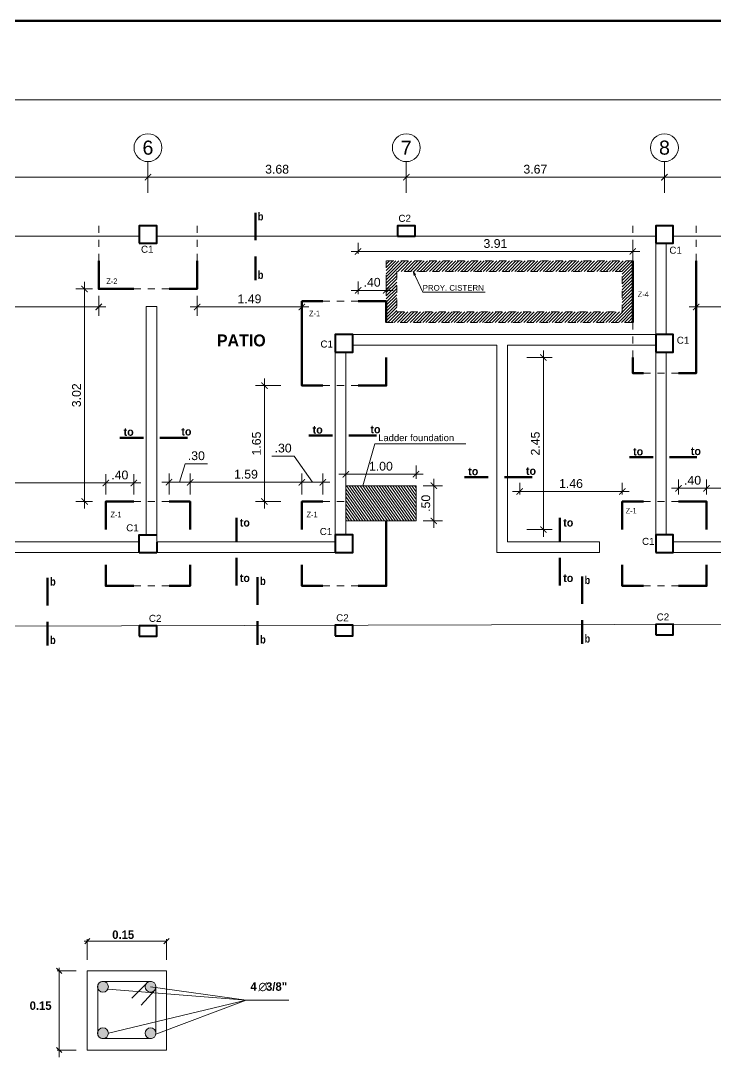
# Model space of a CAD drawing. Header units: millimetres. Extents: x 565 to 912, y 163 to 192.
# Drawn here: x 661.05 to 670.92, y 176.86 to 191.72 of the extents above; entities that cross this region are included whole.
import ezdxf

# ---------------------------------------------------------------- set-up
doc = ezdxf.new("R2010")
doc.units = ezdxf.units.MM
doc.header["$LTSCALE"] = 0.0125
doc.linetypes.add('DASHED2', pattern=[9.525, 6.35, -3.175])
for name, color, linetype, lineweight in [('ACOTACION', 76, 'Continuous', 25), ('CASCO', 30, 'Continuous', 15), ('COLUMNAS', 162, 'Continuous', 40), ('COTAS', 9, 'Continuous', 9), ('cotas_v', 130, 'Continuous', 20), ('MARKO', 186, 'Continuous', 80), ('MURO ALTO', 40, 'Continuous', 70), ('p2', 2, 'Continuous', 20), ('proy', 254, 'Continuous', 0), ('PROYECCCIONES', 9, 'DASHED2', 9), ('TEXTO', 6, 'Continuous', 15), ('ZAPATAS', 80, 'Continuous', 60)]:
    doc.layers.add(name, color=color, linetype=linetype, lineweight=lineweight)
doc.styles.add('ARIAL', font='arial.ttf')
doc.styles.add('NOMBRE-2', font='arial.ttf')
doc.styles.add('op', font='romab___.ttf')
doc.styles.add('Roman', font='')
doc.styles.get('Roman').set_extended_font_data('American Classic', bold=True)
doc.dimstyles.new('PLANTA', dxfattribs={"dimtxt": 0.125, "dimasz": 0.09, "dimexe": 0.125, "dimexo": 0.1, "dimgap": 0.05, "dimtad": 1, "dimzin": 4, "dimdsep": 46, "dimtxsty": 'NOMBRE-2', "dimblk1": 'ARCHTICK', "dimblk2": 'ARCHTICK', "dimsah": 1, "dimcen": 0, "dimdle": 0.1, "dimclrd": 1, "dimclre": 1, "dimclrt": 256, "dimadec": 0, "dimazin": 0, "dimtfac": 1, "dimtmove": 1, "dimatfit": 3, "dimldrblk": 'ARCHTICK', "dimfxl": 0, "dimtolj": 1, "dimtzin": 0, "dimlwd": 0, "dimlwe": 0, "dimarcsym": 0})

# ---------------------------------------------------------------- blocks, each defined once
blk = doc.blocks.new('_ARCHTICK')
at = {"color": 0, "linetype": 'ByBlock', "const_width": 0.15}
blk.add_lwpolyline([(-0.5, -0.5), (0.5, 0.5)], dxfattribs=at)
blk = doc.blocks.new('*D433')
at = {"layer": 'COTAS', "color": 1, "lineweight": 0, "transparency": 16777216}
for p, q in [((658.604, 189.594), (658.604, 189.619)), ((662.854, 189.594), (662.854, 189.619)), ((658.504, 189.494), (662.954, 189.494))]:
    blk.add_line(p, q, dxfattribs=at)
at = {"layer": 'Defpoints', "color": 0, "transparency": 16777216}
for p in [(658.604, 189.494), (662.854, 189.494), (662.854, 189.494)]:
    blk.add_point(p, dxfattribs=at)
at = {"layer": 'COTAS', "color": 1, "lineweight": 0, "transparency": 16777216, "xscale": 0.09, "yscale": 0.09, "zscale": 0.09, "rotation": 180}
blk.add_blockref('_ARCHTICK', (658.604, 189.494), dxfattribs=at)
at = {"layer": 'COTAS', "color": 1, "lineweight": 0, "transparency": 16777216, "xscale": 0.09, "yscale": 0.09, "zscale": 0.09}
blk.add_blockref('_ARCHTICK', (662.854, 189.494), dxfattribs=at)
at = {"layer": 'COTAS', "transparency": 16777216, "insert": (660.729, 189.607), "char_height": 0.125, "attachment_point": 5, "style": 'NOMBRE-2'}
blk.add_mtext('\\A1;4.25', dxfattribs=at)
blk = doc.blocks.new('*D434')
at = {"layer": 'COTAS', "color": 1, "lineweight": 0, "transparency": 16777216}
for p, q in [((662.854, 189.594), (662.854, 189.619)), ((666.53, 189.594), (666.53, 189.619)), ((662.754, 189.494), (666.63, 189.494))]:
    blk.add_line(p, q, dxfattribs=at)
at = {"layer": 'Defpoints', "color": 0, "transparency": 16777216}
for p in [(662.854, 189.494), (666.53, 189.494), (666.53, 189.494)]:
    blk.add_point(p, dxfattribs=at)
at = {"layer": 'COTAS', "color": 1, "lineweight": 0, "transparency": 16777216, "xscale": 0.09, "yscale": 0.09, "zscale": 0.09, "rotation": 180}
blk.add_blockref('_ARCHTICK', (662.854, 189.494), dxfattribs=at)
at = {"layer": 'COTAS', "color": 1, "lineweight": 0, "transparency": 16777216, "xscale": 0.09, "yscale": 0.09, "zscale": 0.09}
blk.add_blockref('_ARCHTICK', (666.53, 189.494), dxfattribs=at)
at = {"layer": 'COTAS', "transparency": 16777216, "insert": (664.692, 189.607), "char_height": 0.125, "attachment_point": 5, "style": 'NOMBRE-2'}
blk.add_mtext('\\A1;3.68', dxfattribs=at)
blk = doc.blocks.new('*D435')
at = {"layer": 'COTAS', "color": 1, "lineweight": 0, "transparency": 16777216}
for p, q in [((666.53, 189.594), (666.53, 189.619)), ((670.204, 189.594), (670.204, 189.619)), ((666.43, 189.494), (670.304, 189.494))]:
    blk.add_line(p, q, dxfattribs=at)
at = {"layer": 'Defpoints', "color": 0, "transparency": 16777216}
for p in [(666.53, 189.494), (670.204, 189.494), (670.204, 189.494)]:
    blk.add_point(p, dxfattribs=at)
at = {"layer": 'COTAS', "color": 1, "lineweight": 0, "transparency": 16777216, "xscale": 0.09, "yscale": 0.09, "zscale": 0.09, "rotation": 180}
blk.add_blockref('_ARCHTICK', (666.53, 189.494), dxfattribs=at)
at = {"layer": 'COTAS', "color": 1, "lineweight": 0, "transparency": 16777216, "xscale": 0.09, "yscale": 0.09, "zscale": 0.09}
blk.add_blockref('_ARCHTICK', (670.204, 189.494), dxfattribs=at)
at = {"layer": 'COTAS', "transparency": 16777216, "insert": (668.367, 189.607), "char_height": 0.125, "attachment_point": 5, "style": 'NOMBRE-2'}
blk.add_mtext('\\A1;3.67', dxfattribs=at)
blk = doc.blocks.new('*D436')
at = {"layer": 'COTAS', "color": 1, "lineweight": 0, "transparency": 16777216}
for p, q in [((670.204, 189.594), (670.204, 189.619)), ((673.855, 189.594), (673.855, 189.619)), ((670.104, 189.494), (673.955, 189.494))]:
    blk.add_line(p, q, dxfattribs=at)
at = {"layer": 'Defpoints', "color": 0, "transparency": 16777216}
for p in [(670.204, 189.494), (673.855, 189.494), (673.855, 189.494)]:
    blk.add_point(p, dxfattribs=at)
at = {"layer": 'COTAS', "color": 1, "lineweight": 0, "transparency": 16777216, "xscale": 0.09, "yscale": 0.09, "zscale": 0.09, "rotation": 180}
blk.add_blockref('_ARCHTICK', (670.204, 189.494), dxfattribs=at)
at = {"layer": 'COTAS', "color": 1, "lineweight": 0, "transparency": 16777216, "xscale": 0.09, "yscale": 0.09, "zscale": 0.09}
blk.add_blockref('_ARCHTICK', (673.855, 189.494), dxfattribs=at)
at = {"layer": 'COTAS', "transparency": 16777216, "insert": (672.029, 189.607), "char_height": 0.125, "attachment_point": 5, "style": 'NOMBRE-2'}
blk.add_mtext('\\A1;3.65', dxfattribs=at)
blk = doc.blocks.new('*D444')
at = {"layer": 'COTAS', "color": 1, "lineweight": 0, "transparency": 16777216}
for p, q in [((641.679, 190.14), (641.679, 190.718)), ((679.159, 190.14), (679.159, 190.718)), ((641.579, 190.593), (679.259, 190.593))]:
    blk.add_line(p, q, dxfattribs=at)
at = {"layer": 'Defpoints', "color": 0, "transparency": 16777216}
for p in [(679.159, 190.593), (641.679, 190.04), (679.159, 190.04)]:
    blk.add_point(p, dxfattribs=at)
at = {"layer": 'COTAS', "color": 1, "lineweight": 0, "transparency": 16777216, "xscale": 0.09, "yscale": 0.09, "zscale": 0.09, "rotation": 180}
blk.add_blockref('_ARCHTICK', (641.679, 190.593), dxfattribs=at)
at = {"layer": 'COTAS', "color": 1, "lineweight": 0, "transparency": 16777216, "xscale": 0.09, "yscale": 0.09, "zscale": 0.09}
blk.add_blockref('_ARCHTICK', (679.159, 190.593), dxfattribs=at)
at = {"layer": 'COTAS', "transparency": 16777216, "insert": (660.419, 190.707), "char_height": 0.125, "attachment_point": 5, "style": 'NOMBRE-2'}
blk.add_mtext('\\A1;37.48', dxfattribs=at)
blk = doc.blocks.new('*D447')
at = {"layer": 'COTAS', "color": 1, "lineweight": 0, "transparency": 16777216}
for p, q in [((668.481, 184.379), (668.481, 187.029)), ((668.244, 186.929), (668.606, 186.929)), ((668.244, 184.479), (668.606, 184.479))]:
    blk.add_line(p, q, dxfattribs=at)
at = {"layer": 'Defpoints', "color": 0, "transparency": 16777216}
for p in [(668.144, 186.929), (668.481, 186.929), (668.144, 184.479)]:
    blk.add_point(p, dxfattribs=at)
at = {"layer": 'COTAS', "color": 1, "lineweight": 0, "transparency": 16777216, "xscale": 0.09, "yscale": 0.09, "zscale": 0.09}
for p, rotation in [((668.481, 186.929), 90), ((668.481, 184.479), 270)]:
    blk.add_blockref('_ARCHTICK', p, dxfattribs=dict(at, rotation=rotation))
at = {"layer": 'COTAS', "transparency": 16777216, "insert": (668.367, 185.704), "char_height": 0.125, "attachment_point": 5, "rotation": 90, "style": 'NOMBRE-2'}
blk.add_mtext('\\A1;2.45', dxfattribs=at)
blk = doc.blocks.new('*D374')
at = {"layer": 'COTAS', "color": 1, "lineweight": 0, "transparency": 16777216}
for p, q in [((659.304, 187.804), (659.304, 187.523)), ((662.154, 187.804), (662.154, 187.523)), ((659.204, 187.648), (662.254, 187.648))]:
    blk.add_line(p, q, dxfattribs=at)
at = {"layer": 'Defpoints', "color": 0, "transparency": 16777216}
for p in [(659.304, 187.904), (662.154, 187.904), (662.154, 187.648)]:
    blk.add_point(p, dxfattribs=at)
at = {"layer": 'COTAS', "color": 1, "lineweight": 0, "transparency": 16777216, "xscale": 0.09, "yscale": 0.09, "zscale": 0.09, "rotation": 180}
blk.add_blockref('_ARCHTICK', (659.304, 187.648), dxfattribs=at)
at = {"layer": 'COTAS', "color": 1, "lineweight": 0, "transparency": 16777216, "xscale": 0.09, "yscale": 0.09, "zscale": 0.09}
blk.add_blockref('_ARCHTICK', (662.154, 187.648), dxfattribs=at)
at = {"layer": 'COTAS', "transparency": 16777216, "insert": (660.729, 187.762), "char_height": 0.125, "attachment_point": 5, "style": 'NOMBRE-2'}
blk.add_mtext('\\A1;2.85', dxfattribs=at)
blk = doc.blocks.new('*D375')
at = {"layer": 'COTAS', "color": 1, "lineweight": 0, "transparency": 16777216}
for p, q in [((663.554, 187.804), (663.554, 187.523)), ((663.454, 187.648), (665.144, 187.648)), ((665.044, 187.629), (665.044, 187.523))]:
    blk.add_line(p, q, dxfattribs=at)
at = {"layer": 'Defpoints', "color": 0, "transparency": 16777216}
for p in [(663.554, 187.904), (665.044, 187.729), (665.044, 187.648)]:
    blk.add_point(p, dxfattribs=at)
at = {"layer": 'COTAS', "color": 1, "lineweight": 0, "transparency": 16777216, "xscale": 0.09, "yscale": 0.09, "zscale": 0.09, "rotation": 180}
blk.add_blockref('_ARCHTICK', (663.554, 187.648), dxfattribs=at)
at = {"layer": 'COTAS', "color": 1, "lineweight": 0, "transparency": 16777216, "xscale": 0.09, "yscale": 0.09, "zscale": 0.09}
blk.add_blockref('_ARCHTICK', (665.044, 187.648), dxfattribs=at)
at = {"layer": 'COTAS', "transparency": 16777216, "insert": (664.299, 187.762), "char_height": 0.125, "attachment_point": 5, "style": 'NOMBRE-2'}
blk.add_mtext('\\A1;1.49', dxfattribs=at)
blk = doc.blocks.new('*D376')
at = {"layer": 'COTAS', "color": 1, "lineweight": 0, "transparency": 16777216}
for p, q in [((673.155, 187.804), (673.155, 187.523)), ((670.554, 187.648), (673.255, 187.648)), ((670.654, 187.629), (670.654, 187.523))]:
    blk.add_line(p, q, dxfattribs=at)
at = {"layer": 'Defpoints', "color": 0, "transparency": 16777216}
for p in [(673.155, 187.904), (670.654, 187.729), (673.155, 187.648)]:
    blk.add_point(p, dxfattribs=at)
at = {"layer": 'COTAS', "color": 1, "lineweight": 0, "transparency": 16777216, "xscale": 0.09, "yscale": 0.09, "zscale": 0.09, "rotation": 180}
blk.add_blockref('_ARCHTICK', (670.654, 187.648), dxfattribs=at)
at = {"layer": 'COTAS', "color": 1, "lineweight": 0, "transparency": 16777216, "xscale": 0.09, "yscale": 0.09, "zscale": 0.09}
blk.add_blockref('_ARCHTICK', (673.155, 187.648), dxfattribs=at)
at = {"layer": 'COTAS', "transparency": 16777216, "insert": (671.904, 187.762), "char_height": 0.125, "attachment_point": 5, "style": 'NOMBRE-2'}
blk.add_mtext('\\A1;2.50', dxfattribs=at)
blk = doc.blocks.new('*D386')
at = {"layer": 'COTAS', "color": 1, "lineweight": 0, "transparency": 16777216}
for p, q in [((670.404, 184.979), (670.404, 185.192)), ((670.804, 184.979), (670.804, 185.192)), ((670.304, 185.067), (670.904, 185.067))]:
    blk.add_line(p, q, dxfattribs=at)
at = {"layer": 'Defpoints', "color": 0, "transparency": 16777216}
for p in [(670.804, 185.067), (670.404, 184.879), (670.804, 184.879)]:
    blk.add_point(p, dxfattribs=at)
at = {"layer": 'COTAS', "color": 1, "lineweight": 0, "transparency": 16777216, "xscale": 0.09, "yscale": 0.09, "zscale": 0.09, "rotation": 180}
blk.add_blockref('_ARCHTICK', (670.404, 185.067), dxfattribs=at)
at = {"layer": 'COTAS', "color": 1, "lineweight": 0, "transparency": 16777216, "xscale": 0.09, "yscale": 0.09, "zscale": 0.09}
blk.add_blockref('_ARCHTICK', (670.804, 185.067), dxfattribs=at)
at = {"layer": 'COTAS', "transparency": 16777216, "insert": (670.604, 185.181), "char_height": 0.125, "attachment_point": 5, "style": 'NOMBRE-2'}
blk.add_mtext('\\A1;.40', dxfattribs=at)
blk = doc.blocks.new('*D387')
at = {"layer": 'COTAS', "color": 1, "lineweight": 0, "transparency": 16777216}
for p, q in [((670.804, 184.979), (670.804, 185.192)), ((672.504, 184.904), (672.504, 185.192)), ((670.704, 185.067), (672.604, 185.067))]:
    blk.add_line(p, q, dxfattribs=at)
at = {"layer": 'Defpoints', "color": 0, "transparency": 16777216}
for p in [(672.504, 185.067), (670.804, 184.879), (672.504, 184.804)]:
    blk.add_point(p, dxfattribs=at)
at = {"layer": 'COTAS', "color": 1, "lineweight": 0, "transparency": 16777216, "xscale": 0.09, "yscale": 0.09, "zscale": 0.09, "rotation": 180}
blk.add_blockref('_ARCHTICK', (670.804, 185.067), dxfattribs=at)
at = {"layer": 'COTAS', "color": 1, "lineweight": 0, "transparency": 16777216, "xscale": 0.09, "yscale": 0.09, "zscale": 0.09}
blk.add_blockref('_ARCHTICK', (672.504, 185.067), dxfattribs=at)
at = {"layer": 'COTAS', "transparency": 16777216, "insert": (671.654, 185.181), "char_height": 0.125, "attachment_point": 5, "style": 'NOMBRE-2'}
blk.add_mtext('\\A1;1.70', dxfattribs=at)
blk = doc.blocks.new('*D390')
at = {"layer": 'COTAS', "color": 1, "lineweight": 0, "transparency": 16777216}
for p, q in [((669.704, 185.021), (668.044, 185.021)), ((668.144, 184.979), (668.144, 185.146)), ((669.604, 184.979), (669.604, 185.146))]:
    blk.add_line(p, q, dxfattribs=at)
at = {"layer": 'Defpoints', "color": 0, "transparency": 16777216}
for p in [(668.144, 185.021), (668.144, 184.879), (669.604, 184.879)]:
    blk.add_point(p, dxfattribs=at)
at = {"layer": 'COTAS', "color": 1, "lineweight": 0, "transparency": 16777216, "xscale": 0.09, "yscale": 0.09, "zscale": 0.09, "rotation": 180}
blk.add_blockref('_ARCHTICK', (668.144, 185.021), dxfattribs=at)
at = {"layer": 'COTAS', "color": 1, "lineweight": 0, "transparency": 16777216, "xscale": 0.09, "yscale": 0.09, "zscale": 0.09}
blk.add_blockref('_ARCHTICK', (669.604, 185.021), dxfattribs=at)
at = {"layer": 'COTAS', "transparency": 16777216, "insert": (668.874, 185.135), "char_height": 0.125, "attachment_point": 5, "style": 'NOMBRE-2'}
blk.add_mtext('\\A1;1.46', dxfattribs=at)
blk = doc.blocks.new('*D391')
at = {"layer": 'COTAS', "color": 1, "lineweight": 0, "transparency": 16777216}
for p, q in [((663.304, 185.153), (663.383, 185.417)), ((663.383, 185.417), (663.702, 185.417)), ((663.054, 185.153), (663.554, 185.153)), ((663.154, 184.979), (663.154, 185.278)), ((663.454, 184.979), (663.454, 185.278))]:
    blk.add_line(p, q, dxfattribs=at)
at = {"layer": 'Defpoints', "color": 0, "transparency": 16777216}
for p in [(663.454, 185.153), (663.154, 184.879), (663.454, 184.879)]:
    blk.add_point(p, dxfattribs=at)
at = {"layer": 'COTAS', "color": 1, "lineweight": 0, "transparency": 16777216, "xscale": 0.09, "yscale": 0.09, "zscale": 0.09, "rotation": 180}
blk.add_blockref('_ARCHTICK', (663.154, 185.153), dxfattribs=at)
at = {"layer": 'COTAS', "color": 1, "lineweight": 0, "transparency": 16777216, "xscale": 0.09, "yscale": 0.09, "zscale": 0.09}
blk.add_blockref('_ARCHTICK', (663.454, 185.153), dxfattribs=at)
at = {"layer": 'COTAS', "transparency": 16777216, "insert": (663.543, 185.53), "char_height": 0.125, "attachment_point": 5, "style": 'NOMBRE-2'}
blk.add_mtext('\\A1;.30', dxfattribs=at)
blk = doc.blocks.new('*D392')
at = {"layer": 'COTAS', "color": 1, "lineweight": 0, "transparency": 16777216}
for p, q in [((663.354, 185.153), (665.144, 185.153)), ((663.454, 184.979), (663.454, 185.278)), ((665.044, 184.979), (665.044, 185.278))]:
    blk.add_line(p, q, dxfattribs=at)
at = {"layer": 'Defpoints', "color": 0, "transparency": 16777216}
for p in [(665.044, 185.153), (663.454, 184.879), (665.044, 184.879)]:
    blk.add_point(p, dxfattribs=at)
at = {"layer": 'COTAS', "color": 1, "lineweight": 0, "transparency": 16777216, "xscale": 0.09, "yscale": 0.09, "zscale": 0.09, "rotation": 180}
blk.add_blockref('_ARCHTICK', (663.454, 185.153), dxfattribs=at)
at = {"layer": 'COTAS', "color": 1, "lineweight": 0, "transparency": 16777216, "xscale": 0.09, "yscale": 0.09, "zscale": 0.09}
blk.add_blockref('_ARCHTICK', (665.044, 185.153), dxfattribs=at)
at = {"layer": 'COTAS', "transparency": 16777216, "insert": (664.249, 185.267), "char_height": 0.125, "attachment_point": 5, "style": 'NOMBRE-2'}
blk.add_mtext('\\A1;1.59', dxfattribs=at)
blk = doc.blocks.new('*D393')
at = {"layer": 'COTAS', "color": 1, "lineweight": 0, "transparency": 16777216}
for p, q in [((664.937, 185.525), (664.619, 185.525)), ((665.194, 185.153), (664.937, 185.525)), ((664.944, 185.153), (665.444, 185.153)), ((665.044, 184.979), (665.044, 185.278)), ((665.344, 184.979), (665.344, 185.278))]:
    blk.add_line(p, q, dxfattribs=at)
at = {"layer": 'Defpoints', "color": 0, "transparency": 16777216}
for p in [(665.344, 185.153), (665.044, 184.879), (665.344, 184.879)]:
    blk.add_point(p, dxfattribs=at)
at = {"layer": 'COTAS', "color": 1, "lineweight": 0, "transparency": 16777216, "xscale": 0.09, "yscale": 0.09, "zscale": 0.09, "rotation": 180}
blk.add_blockref('_ARCHTICK', (665.044, 185.153), dxfattribs=at)
at = {"layer": 'COTAS', "color": 1, "lineweight": 0, "transparency": 16777216, "xscale": 0.09, "yscale": 0.09, "zscale": 0.09}
blk.add_blockref('_ARCHTICK', (665.344, 185.153), dxfattribs=at)
at = {"layer": 'COTAS', "transparency": 16777216, "insert": (664.778, 185.639), "char_height": 0.125, "attachment_point": 5, "style": 'NOMBRE-2'}
blk.add_mtext('\\A1;.30', dxfattribs=at)
blk = doc.blocks.new('*D395')
at = {"layer": 'COTAS', "color": 1, "lineweight": 0, "transparency": 16777216}
for p, q in [((659.204, 184.979), (659.204, 185.268)), ((662.254, 184.979), (662.254, 185.268)), ((659.104, 185.143), (662.354, 185.143))]:
    blk.add_line(p, q, dxfattribs=at)
at = {"layer": 'Defpoints', "color": 0, "transparency": 16777216}
for p in [(662.254, 185.143), (659.204, 184.879), (662.254, 184.879)]:
    blk.add_point(p, dxfattribs=at)
at = {"layer": 'COTAS', "color": 1, "lineweight": 0, "transparency": 16777216, "xscale": 0.09, "yscale": 0.09, "zscale": 0.09, "rotation": 180}
blk.add_blockref('_ARCHTICK', (659.204, 185.143), dxfattribs=at)
at = {"layer": 'COTAS', "color": 1, "lineweight": 0, "transparency": 16777216, "xscale": 0.09, "yscale": 0.09, "zscale": 0.09}
blk.add_blockref('_ARCHTICK', (662.254, 185.143), dxfattribs=at)
at = {"layer": 'COTAS', "transparency": 16777216, "insert": (660.729, 185.256), "char_height": 0.125, "attachment_point": 5, "style": 'NOMBRE-2'}
blk.add_mtext('\\A1;3.05', dxfattribs=at)
blk = doc.blocks.new('*D396')
at = {"layer": 'COTAS', "color": 1, "lineweight": 0, "transparency": 16777216}
for p, q in [((662.254, 184.979), (662.254, 185.268)), ((662.654, 184.979), (662.654, 185.268)), ((662.154, 185.143), (662.754, 185.143))]:
    blk.add_line(p, q, dxfattribs=at)
at = {"layer": 'Defpoints', "color": 0, "transparency": 16777216}
for p in [(662.654, 185.143), (662.254, 184.879), (662.654, 184.879)]:
    blk.add_point(p, dxfattribs=at)
at = {"layer": 'COTAS', "color": 1, "lineweight": 0, "transparency": 16777216, "xscale": 0.09, "yscale": 0.09, "zscale": 0.09, "rotation": 180}
blk.add_blockref('_ARCHTICK', (662.254, 185.143), dxfattribs=at)
at = {"layer": 'COTAS', "color": 1, "lineweight": 0, "transparency": 16777216, "xscale": 0.09, "yscale": 0.09, "zscale": 0.09}
blk.add_blockref('_ARCHTICK', (662.654, 185.143), dxfattribs=at)
at = {"layer": 'COTAS', "transparency": 16777216, "insert": (662.454, 185.256), "char_height": 0.125, "attachment_point": 5, "style": 'NOMBRE-2'}
blk.add_mtext('\\A1;.40', dxfattribs=at)
blk = doc.blocks.new('*D409')
at = {"layer": 'COTAS', "color": 1, "lineweight": 0, "transparency": 16777216}
for p, q in [((661.952, 188.004), (661.952, 184.779)), ((662.066, 187.904), (661.827, 187.904)), ((662.066, 184.879), (661.827, 184.879))]:
    blk.add_line(p, q, dxfattribs=at)
at = {"layer": 'Defpoints', "color": 0, "transparency": 16777216}
for p in [(662.166, 187.904), (661.952, 184.879), (662.166, 184.879)]:
    blk.add_point(p, dxfattribs=at)
at = {"layer": 'COTAS', "color": 1, "lineweight": 0, "transparency": 16777216, "xscale": 0.09, "yscale": 0.09, "zscale": 0.09}
for p, rotation in [((661.952, 187.904), 90), ((661.952, 184.879), 270)]:
    blk.add_blockref('_ARCHTICK', p, dxfattribs=dict(at, rotation=rotation))
at = {"layer": 'COTAS', "transparency": 16777216, "insert": (661.838, 186.391), "char_height": 0.125, "attachment_point": 5, "rotation": 90, "style": 'NOMBRE-2'}
blk.add_mtext('\\A1;3.02', dxfattribs=at)
blk = doc.blocks.new('*D410')
at = {"layer": 'COTAS', "color": 1, "lineweight": 0, "transparency": 16777216}
for p, q in [((664.747, 186.529), (664.387, 186.529)), ((664.512, 186.629), (664.512, 184.779)), ((664.747, 184.879), (664.387, 184.879))]:
    blk.add_line(p, q, dxfattribs=at)
at = {"layer": 'Defpoints', "color": 0, "transparency": 16777216}
for p in [(664.847, 186.529), (664.512, 184.879), (664.847, 184.879)]:
    blk.add_point(p, dxfattribs=at)
at = {"layer": 'COTAS', "color": 1, "lineweight": 0, "transparency": 16777216, "xscale": 0.09, "yscale": 0.09, "zscale": 0.09}
for p, rotation in [((664.512, 186.529), 90), ((664.512, 184.879), 270)]:
    blk.add_blockref('_ARCHTICK', p, dxfattribs=dict(at, rotation=rotation))
at = {"layer": 'COTAS', "transparency": 16777216, "insert": (664.399, 185.704), "char_height": 0.125, "attachment_point": 5, "rotation": 90, "style": 'NOMBRE-2'}
blk.add_mtext('\\A1;1.65', dxfattribs=at)
blk = doc.blocks.new('*D411')
at = {"layer": 'COTAS', "color": 1, "lineweight": 0, "transparency": 16777216}
for p, q in [((666.922, 185.204), (666.922, 184.504)), ((666.769, 185.104), (667.047, 185.104)), ((666.769, 184.604), (667.047, 184.604))]:
    blk.add_line(p, q, dxfattribs=at)
at = {"layer": 'Defpoints', "color": 0, "transparency": 16777216}
for p in [(666.669, 185.104), (666.669, 184.604), (666.922, 184.604)]:
    blk.add_point(p, dxfattribs=at)
at = {"layer": 'COTAS', "color": 1, "lineweight": 0, "transparency": 16777216, "xscale": 0.09, "yscale": 0.09, "zscale": 0.09}
for p, rotation in [((666.922, 185.104), 90), ((666.922, 184.604), 270)]:
    blk.add_blockref('_ARCHTICK', p, dxfattribs=dict(at, rotation=rotation))
at = {"layer": 'COTAS', "transparency": 16777216, "insert": (666.808, 184.854), "char_height": 0.125, "attachment_point": 5, "rotation": 90, "style": 'NOMBRE-2'}
blk.add_mtext('\\A1;.50', dxfattribs=at)
blk = doc.blocks.new('*D412')
at = {"layer": 'COTAS', "color": 1, "lineweight": 0, "transparency": 16777216}
for p, q in [((665.669, 185.204), (665.669, 185.392)), ((666.669, 185.204), (666.669, 185.392)), ((665.569, 185.267), (666.769, 185.267))]:
    blk.add_line(p, q, dxfattribs=at)
at = {"layer": 'Defpoints', "color": 0, "transparency": 16777216}
for p in [(666.669, 185.267), (665.669, 185.104), (666.669, 185.104)]:
    blk.add_point(p, dxfattribs=at)
at = {"layer": 'COTAS', "color": 1, "lineweight": 0, "transparency": 16777216, "xscale": 0.09, "yscale": 0.09, "zscale": 0.09, "rotation": 180}
blk.add_blockref('_ARCHTICK', (665.669, 185.267), dxfattribs=at)
at = {"layer": 'COTAS', "color": 1, "lineweight": 0, "transparency": 16777216, "xscale": 0.09, "yscale": 0.09, "zscale": 0.09}
blk.add_blockref('_ARCHTICK', (666.669, 185.267), dxfattribs=at)
at = {"layer": 'COTAS', "transparency": 16777216, "insert": (666.169, 185.381), "char_height": 0.125, "attachment_point": 5, "style": 'NOMBRE-2'}
blk.add_mtext('\\A1;1.00', dxfattribs=at)
blk = doc.blocks.new('*D415')
at = {"layer": 'cotas_v', "color": 1, "lineweight": 0, "transparency": 16777216}
for p, q in [((665.744, 188.437), (669.854, 188.437)), ((665.844, 188.404), (665.844, 188.562)), ((669.754, 188.404), (669.754, 188.562))]:
    blk.add_line(p, q, dxfattribs=at)
at = {"layer": 'Defpoints', "color": 0, "transparency": 16777216}
for p in [(669.754, 188.437), (665.844, 188.304), (669.754, 188.304)]:
    blk.add_point(p, dxfattribs=at)
at = {"layer": 'cotas_v', "color": 1, "lineweight": 0, "transparency": 16777216, "xscale": 0.09, "yscale": 0.09, "zscale": 0.09, "rotation": 180}
blk.add_blockref('_ARCHTICK', (665.844, 188.437), dxfattribs=at)
at = {"layer": 'cotas_v', "color": 1, "lineweight": 0, "transparency": 16777216, "xscale": 0.09, "yscale": 0.09, "zscale": 0.09}
blk.add_blockref('_ARCHTICK', (669.754, 188.437), dxfattribs=at)
at = {"layer": 'cotas_v', "transparency": 16777216, "insert": (667.799, 188.55), "char_height": 0.125, "attachment_point": 5, "style": 'NOMBRE-2'}
blk.add_mtext('\\A1;3.91', dxfattribs=at)
blk = doc.blocks.new('*D416')
at = {"layer": 'cotas_v', "color": 1, "lineweight": 0, "transparency": 16777216}
for p, q in [((665.844, 187.829), (665.844, 188.009)), ((666.244, 187.829), (666.244, 188.009)), ((666.344, 187.884), (665.744, 187.884))]:
    blk.add_line(p, q, dxfattribs=at)
at = {"layer": 'Defpoints', "color": 0, "transparency": 16777216}
for p in [(665.844, 187.884), (665.844, 187.729), (666.244, 187.729)]:
    blk.add_point(p, dxfattribs=at)
at = {"layer": 'cotas_v', "color": 1, "lineweight": 0, "transparency": 16777216, "xscale": 0.09, "yscale": 0.09, "zscale": 0.09, "rotation": 180}
blk.add_blockref('_ARCHTICK', (665.844, 187.884), dxfattribs=at)
at = {"layer": 'cotas_v', "color": 1, "lineweight": 0, "transparency": 16777216, "xscale": 0.09, "yscale": 0.09, "zscale": 0.09}
blk.add_blockref('_ARCHTICK', (666.244, 187.884), dxfattribs=at)
at = {"layer": 'cotas_v', "transparency": 16777216, "insert": (666.044, 187.998), "char_height": 0.125, "attachment_point": 5, "style": 'NOMBRE-2'}
blk.add_mtext('\\A1;.40', dxfattribs=at)

msp = doc.modelspace()

# ---------------------------------------------------------------- hatches: boundary and pattern name
at = {"layer": 'proy'}
h = msp.add_hatch(dxfattribs=at)
h.set_pattern_fill('LINE', color=256, scale=0.01, angle=45, style=0)
h.set_pattern_definition([(45, (1.259843, 0.976525), (-0.0224506403, 0.0224506403), [])])
h.paths.add_polyline_path([(666.24418, 187.42884), (669.75415, 187.42884), (669.75415, 188.30384), (666.24418, 188.30384)])
h.paths.add_polyline_path([(666.39418, 187.57884), (669.60415, 187.57884), (669.60415, 188.15384), (666.39418, 188.15384)], flags=16)
h.paths.add_polyline_path([(666.74374, 187.85802), (667.65449, 187.85802), (667.65449, 187.9822), (666.74374, 187.9822)], flags=8)
h = msp.add_hatch(dxfattribs=at)
h.set_pattern_fill('LINE', color=256, scale=0.01, angle=125, style=0)
h.set_pattern_definition([(125, (853.34649, -451.906556), (-0.0260080774, -0.0182110519), [])])
h.paths.add_polyline_path([(665.66917, 185.10384), (665.66917, 184.60384), (666.66917, 184.60384), (666.66917, 185.10384)])
h = msp.add_hatch(color=256, dxfattribs=at)
h.paths.add_polyline_path([(662.14177, 177.94617, 0.83229972), (662.29073, 177.97367, 0.3536814), (662.22984, 178.04898), (662.19758, 178.04898, 0.25393685), (662.14177, 178.00117)])
h.paths.add_polyline_path([(662.22984, 177.23814, 0.3536814), (662.29073, 177.31346, 0.83229972), (662.14177, 177.34096), (662.14177, 177.28596, 0.25393685), (662.19758, 177.23814)])
h.paths.add_polyline_path([(662.814, 177.31346, 0.3536814), (662.87489, 177.23814), (662.90715, 177.23814, 0.30318752), (662.96677, 177.29949), (662.96677, 177.32742, 0.91277057)])
h.paths.add_polyline_path([(662.93878, 177.91324), (662.95604, 177.93238, 0.0961785), (662.96677, 177.95971), (662.96677, 177.98763, 0.30318752), (662.90715, 178.04898), (662.87489, 178.04898, 0.3536814), (662.814, 177.97367, 0.62683842)])

# ---------------------------------------------------------------- linework, layer by layer
at = {"color": 0, "linetype": 'ByBlock'}
for p, q in [((662.02927, 178.65994), (661.95427, 178.58494)), ((663.07927, 178.58494), (663.15427, 178.65994)), ((661.62808, 178.16148), (661.55308, 178.23648)), ((661.55308, 177.11148), (661.62808, 177.03648))]:
    msp.add_line(p, q, dxfattribs=at)
at = {"layer": 'ACOTACION', "color": 1, "lineweight": 9}
for p, q in [((661.94677, 178.62244), (663.11677, 178.62244)), ((661.59058, 178.24398), (661.59058, 176.97305))]:
    msp.add_line(p, q, dxfattribs=at)
at = {"layer": 'ACOTACION', "color": 2, "lineweight": 5}
for p, q in [((661.99177, 178.35723), (661.99177, 178.65244)), ((663.11677, 178.35723), (663.11677, 178.65244)), ((661.83352, 178.19898), (661.56058, 178.19898)), ((661.83352, 177.07398), (661.56058, 177.07398))]:
    msp.add_line(p, q, dxfattribs=at)
at = {"layer": 'CASCO'}
for p, q in [((658.72915, 188.65384), (662.72915, 188.65384)), ((662.97915, 188.65384), (663.77915, 188.65384)), ((663.77915, 188.65384), (666.40509, 188.65384)), ((666.65509, 188.65384), (670.07915, 188.65384)), ((670.32915, 188.65384), (673.7295, 188.65384)), ((670.07915, 188.55384), (670.07915, 187.25384)), ((670.22915, 188.55384), (670.22915, 187.25384)), ((662.97915, 187.65384), (662.82915, 187.65383)), ((662.82915, 187.65383), (662.82915, 186.88473)), ((662.97915, 187.65383), (662.97915, 185.08473)), ((667.96915, 187.25384), (665.76915, 187.25384)), ((670.07915, 187.25384), (667.96915, 187.25384)), ((667.81915, 187.10384), (665.76915, 187.10384)), ((667.81915, 187.10384), (667.81915, 184.15393)), ((667.96915, 187.10384), (667.96915, 184.30384)), ((667.96915, 187.10384), (670.07915, 187.10384)), ((670.07915, 187.10384), (670.07915, 184.40384)), ((665.51915, 187.00384), (665.51918, 184.1539)), ((665.66915, 187.00384), (665.66918, 184.4039)), ((670.22915, 187.00384), (670.22915, 184.40384)), ((662.82915, 185.08473), (662.82915, 186.88473)), ((662.82915, 185.08473), (662.82915, 184.40401)), ((662.97915, 185.08473), (662.97915, 184.31562)), ((665.66916, 185.10384), (666.66916, 185.10384)), ((665.66916, 184.60384), (666.66916, 184.60384)), ((658.72915, 184.30384), (662.72915, 184.30384)), ((662.97915, 184.30384), (664.47915, 184.30384)), ((664.47915, 184.30384), (665.51918, 184.30384)), ((667.96915, 184.30384), (669.27915, 184.30384)), ((669.27915, 184.15394), (669.27915, 184.30384)), ((670.32915, 184.30384), (672.6795, 184.30384)), ((658.72915, 184.15384), (662.72915, 184.15401)), ((662.97915, 184.15401), (664.47915, 184.1539)), ((664.47915, 184.1539), (665.51918, 184.15391)), ((667.81915, 184.15393), (669.27915, 184.15393)), ((672.8295, 184.15399), (670.32915, 184.15399)), ((653.97915, 183.08726), (677.27915, 183.15058))]:
    msp.add_line(p, q, dxfattribs=at)
msp.add_lwpolyline([(665.66917, 184.60384), (666.66917, 184.60384), (666.66917, 185.10384), (665.66917, 185.10384)], close=True, dxfattribs=at)
at = {"layer": 'COLUMNAS'}
msp.add_line((662.72915, 184.15401), (662.97915, 184.15401), dxfattribs=at)
for points in [[(662.72915, 188.55384), (662.97915, 188.55384), (662.97915, 188.80384), (662.72915, 188.80384)], [(666.40509, 188.65384), (666.65509, 188.65384), (666.65509, 188.80384), (666.40509, 188.80384)], [(670.07915, 188.55384), (670.32915, 188.55384), (670.32915, 188.80384), (670.07915, 188.80384)], [(665.51915, 187.00384), (665.76915, 187.00384), (665.76915, 187.25384), (665.51915, 187.25384)], [(670.07915, 187.00384), (670.32915, 187.00384), (670.32915, 187.25384), (670.07915, 187.25384)], [(670.07915, 184.15384), (670.32915, 184.15384), (670.32915, 184.40384), (670.07915, 184.40384)], [(662.72926, 182.96172), (662.97926, 182.96172), (662.97953, 183.11172), (662.72953, 183.11104)], [(665.51918, 182.96927), (665.76918, 182.96927), (665.76918, 183.11927), (665.51918, 183.11927)], [(670.07915, 182.98101), (670.32915, 182.98101), (670.32942, 183.13169), (670.07942, 183.13101)]]:
    msp.add_lwpolyline(points, close=True, dxfattribs=at)
for points in [[(662.72915, 184.15401), (662.72915, 184.40401), (662.97915, 184.40401)], [(665.51918, 184.1539), (665.76918, 184.1539), (665.76918, 184.4039), (665.51918, 184.4039), (665.51918, 184.1539)], [(662.97915, 184.30384), (662.97915, 184.15401)]]:
    msp.add_lwpolyline(points, dxfattribs=at)
at = {"layer": 'MARKO'}
msp.add_lwpolyline([(634.72436, 191.71852), (634.72436, 163.21852), (698.31762, 163.21852), (698.31762, 191.71852)], close=True, dxfattribs=at)
at = {"layer": 'MURO ALTO'}
msp.add_line((662.97915, 184.15401), (662.97915, 184.15384), dxfattribs=at)
at = {"layer": 'p2'}
for p, q in [((662.19758, 178.04898), (662.90715, 178.04898)), ((662.82772, 178.01755), (662.62413, 177.81345)), ((662.14177, 177.28596), (662.14177, 178.00117)), ((662.95604, 177.93238), (662.75561, 177.71015)), ((662.96677, 177.98763), (662.96677, 177.29949)), ((662.19758, 177.23814), (662.90715, 177.23814))]:
    msp.add_line(p, q, dxfattribs=at)
for centre in [(662.21371, 177.97367), (662.89102, 177.97367), (662.21371, 177.31346), (662.89102, 177.31346)]:
    msp.add_circle(centre, 0.07702, dxfattribs=at)
at = {"layer": 'proy'}
for p, q in [((666.63031, 188.15384), (666.76413, 187.85587)), ((666.63031, 188.15384), (666.64275, 188.09581)), ((666.63031, 188.15384), (666.66343, 188.10308)), ((666.76413, 187.85587), (667.65519, 187.85587)), ((665.91101, 185.10384), (666.08349, 185.69945)), ((666.08349, 185.69945), (667.37965, 185.69945)), ((661.99177, 178.19898), (661.99177, 177.07398)), ((661.99177, 178.19898), (663.11677, 178.19898)), ((663.11677, 177.07398), (663.11677, 178.19898)), ((664.25291, 177.78113), (662.28332, 177.94071)), ((664.25291, 177.78113), (662.89102, 177.97367)), ((664.25291, 177.78113), (662.29073, 177.31346)), ((664.25291, 177.78113), (662.96677, 177.29949)), ((664.8582, 177.78113), (664.25291, 177.78113)), ((661.99177, 177.07398), (663.11677, 177.07398))]:
    msp.add_line(p, q, dxfattribs=at)
at = {"layer": 'PROYECCCIONES'}
for p, q in [((662.15415, 188.30384), (662.15415, 188.80384)), ((663.55415, 188.30384), (663.55415, 188.80384)), ((669.75415, 188.30384), (669.75415, 188.80384)), ((670.65415, 188.30384), (670.65415, 188.80384)), ((662.65415, 187.90384), (663.15415, 187.90384)), ((665.34416, 187.72876), (665.84416, 187.72876)), ((669.75415, 186.92884), (669.75415, 187.42884)), ((669.90415, 186.70384), (670.40415, 186.70384)), ((665.34416, 186.52876), (665.84416, 186.52876)), ((662.65415, 184.87893), (663.15415, 184.87893)), ((665.34416, 184.87882), (665.66917, 184.87882)), ((669.90415, 184.87893), (670.40415, 184.87893)), ((662.65415, 183.67893), (663.15415, 183.67893)), ((665.34416, 183.67882), (665.84416, 183.67882)), ((669.90415, 183.67893), (670.40415, 183.67893))]:
    msp.add_line(p, q, dxfattribs=at)
for points in [[(666.24418, 187.42884), (669.75415, 187.42884), (669.75415, 188.30384), (666.24418, 188.30384)], [(666.39418, 187.57884), (669.60415, 187.57884), (669.60415, 188.15384), (666.39418, 188.15384)]]:
    msp.add_lwpolyline(points, close=True, dxfattribs=at)
at = {"layer": 'TEXTO'}
for p, q in [((662.85415, 189.27162), (662.85415, 189.71542)), ((666.53009, 189.27162), (666.53009, 189.71542)), ((670.20415, 189.27162), (670.20415, 189.71542))]:
    msp.add_line(p, q, dxfattribs=at)
for centre in [(662.85415, 189.91334), (666.53009, 189.91334), (670.20415, 189.91334)]:
    msp.add_circle(centre, 0.19792, dxfattribs=at)
at = {"layer": 'ZAPATAS'}
for p, q in [((664.3826, 188.98862), (664.3826, 188.59671)), ((664.3826, 188.02775), (664.3826, 188.36448)), ((662.45494, 185.78739), (662.79167, 185.78739)), ((663.4158, 185.78739), (663.02389, 185.78739)), ((665.14495, 185.81882), (665.48168, 185.81882)), ((666.10581, 185.81882), (665.7139, 185.81882)), ((669.70494, 185.5081), (670.04167, 185.5081)), ((670.6658, 185.5081), (670.27389, 185.5081)), ((667.35839, 185.22653), (667.69512, 185.22653)), ((668.31925, 185.22653), (667.92734, 185.22653)), ((664.11306, 184.64726), (664.11306, 184.31052)), ((668.71509, 184.64726), (668.71509, 184.31052)), ((664.11306, 183.68639), (664.11306, 184.0783)), ((668.71509, 183.68639), (668.71509, 184.0783)), ((669.03245, 183.81343), (669.03245, 183.42152)), ((661.42645, 183.7925), (661.42645, 183.40059)), ((664.41538, 183.80073), (664.41538, 183.40882)), ((661.42645, 182.83164), (661.42645, 183.16837)), ((664.41538, 182.83986), (664.41538, 183.17659)), ((669.03245, 182.85256), (669.03245, 183.18929))]:
    msp.add_line(p, q, dxfattribs=at)
for points in [[(662.15415, 188.30384), (662.15415, 187.90384), (662.65415, 187.90384)], [(663.15415, 187.90384), (663.55415, 187.90384), (663.55415, 188.30384)], [(669.75415, 188.30384), (669.75415, 187.42884)], [(670.40415, 186.70384), (670.65415, 186.70384), (670.65415, 188.30384)], [(665.34416, 187.72876), (665.04418, 187.72876), (665.04418, 186.52876), (665.34416, 186.52876)], [(666.24418, 187.42884), (666.24418, 187.72876), (665.84416, 187.72876)], [(665.84416, 186.52876), (666.24418, 186.52876), (666.24418, 186.92884)], [(669.75415, 186.92884), (669.75415, 186.70384), (669.90415, 186.70384)], [(662.65415, 184.87893), (662.25415, 184.87893), (662.25415, 184.47884)], [(663.45415, 184.47889), (663.45415, 184.87893), (663.15415, 184.87893)], [(665.34416, 184.87882), (665.04418, 184.87882), (665.04418, 184.47889)], [(669.90415, 184.87893), (669.60415, 184.87893), (669.60415, 184.47889)], [(670.80415, 184.4789), (670.80415, 184.87893), (670.40415, 184.87893)], [(665.84416, 183.67882), (666.24418, 183.67882), (666.24418, 184.60384)], [(662.25415, 183.97884), (662.25415, 183.67893), (662.65415, 183.67893)], [(663.15415, 183.67893), (663.45415, 183.67893), (663.45415, 183.97889)], [(665.04418, 183.97889), (665.04418, 183.67882), (665.34416, 183.67882)], [(669.60415, 183.97889), (669.60415, 183.67893), (669.90415, 183.67893)], [(670.40415, 183.67893), (670.80415, 183.67893), (670.80415, 183.97889)]]:
    msp.add_lwpolyline(points, dxfattribs=at)

# ---------------------------------------------------------------- texts
at = {"layer": 'cotas_v', "color": 3, "style": 'Roman'}
for s, p in [('0.15', (662.34584, 178.65503)), ('4', (664.31189, 177.91704)), ('∅', (664.42618, 177.91704)), ('3/8"', (664.53475, 177.91704)), ('0.15', (661.17083, 177.64565))]:
    msp.add_text(s, height=0.12, dxfattribs=at).set_placement(p)
at = {"layer": 'cotas_v', "char_height": 0.1139268, "attachment_point": 1, "style": 'NOMBRE-2'}
for s, insert in [('{\\fArial Narrow|b1|i0|c0|p34;b}', (664.4177, 188.99313)), ('{\\fArial Narrow|b1|i0|c0|p34;b}', (664.4177, 188.16128)), ('{\\fAritol Ntorrow|b1|i0|c0|p34;to}', (662.50791, 185.92794)), ('{\\fAritol Ntorrow|b1|i0|c0|p34;to}', (663.32981, 185.93303)), ('{\\fAritol Ntorrow|b1|i0|c0|p34;to}', (665.19792, 185.95938)), ('{\\fAritol Ntorrow|b1|i0|c0|p34;to}', (666.01982, 185.96447)), ('{\\fAritol Ntorrow|b1|i0|c0|p34;to}', (669.75791, 185.64865)), ('{\\fAritol Ntorrow|b1|i0|c0|p34;to}', (670.57981, 185.65374)), ('{\\fAritol Ntorrow|b1|i0|c0|p34;to}', (667.41136, 185.36709)), ('{\\fAritol Ntorrow|b1|i0|c0|p34;to}', (668.23326, 185.37218)), ('{\\fAritol Ntorrow|b1|i0|c0|p34;to}', (664.16145, 184.63663)), ('{\\fAritol Ntorrow|b1|i0|c0|p34;to}', (668.76347, 184.63663)), ('{\\fAritol Ntorrow|b1|i0|c0|p34;to}', (664.16145, 183.84831)), ('{\\fArial Narrow|b1|i0|c0|p34;b}', (664.45048, 183.80524)), ('{\\fAritol Ntorrow|b1|i0|c0|p34;to}', (668.76347, 183.84831)), ('{\\fArial Narrow|b1|i0|c0|p34;b}', (669.06755, 183.81794)), ('{\\fArial Narrow|b1|i0|c0|p34;b}', (661.46155, 183.79702)), ('{\\fArial Narrow|b1|i0|c0|p34;b}', (661.46155, 182.96517)), ('{\\fArial Narrow|b1|i0|c0|p34;b}', (664.45048, 182.97339)), ('{\\fArial Narrow|b1|i0|c0|p34;b}', (669.06755, 182.98609))]:
    msp.add_mtext(s, dxfattribs=dict(at, insert=insert))
at = {"layer": 'proy', "style": 'op'}
msp.add_text('PATIO', height=0.17, dxfattribs=at).set_placement((663.8352, 187.08648))
at = {"layer": 'TEXTO', "style": 'ARIAL'}
for s, height, p in [('PROY. CISTERN', 0.08, (666.76443, 187.88008)), ('Ladder foundation', 0.096, (666.13057, 185.73841))]:
    msp.add_text(s, height=height, dxfattribs=at).set_placement(p)
at = {"layer": 'TEXTO', "attachment_point": 5, "style": 'ARIAL'}
for s, insert, char_height in [('6', (662.85415, 189.91334), 0.2), ('7', (666.53009, 189.91334), 0.2), ('8', (670.20415, 189.91334), 0.2), ('C2', (666.5077, 188.90843), 0.1), ('C1', (662.84438, 188.46798), 0.1), ('C1', (670.3631, 188.45452), 0.1), ('{\\fArial Narrow|b0|i0|c0|p34;Z-2}', (662.34055, 188.01292), 0.08), ('{\\fArial Narrow|b0|i0|c0|p34;Z-4}', (669.90162, 187.82764), 0.08), ('{\\fArial Narrow|b0|i0|c0|p34;Z-1}', (665.22514, 187.55556), 0.08), ('C1', (665.39784, 187.11953), 0.1), ('C1', (670.46842, 187.17364), 0.1), ('{\\fArial Narrow|b0|i0|c0|p34;Z-1}', (662.39943, 184.69332), 0.08), ('{\\fArial Narrow|b0|i0|c0|p34;Z-1}', (665.18946, 184.69332), 0.08), ('{\\fArial Narrow|b0|i0|c0|p34;Z-1}', (669.73075, 184.74924), 0.08), ('C1', (662.63424, 184.50418), 0.1), ('C1', (665.38784, 184.45174), 0.1), ('C1', (669.97362, 184.31158), 0.1), ('C2', (662.95714, 183.21597), 0.1), ('C2', (665.62179, 183.22387), 0.1), ('C2', (670.18203, 183.2356), 0.1)]:
    msp.add_mtext(s, dxfattribs=dict(at, insert=insert, char_height=char_height))

# ---------------------------------------------------------------- dimensions: what is measured, and where the dimension line sits
at = {"layer": 'COTAS'}
for base, p1, p2, picture, middle in [((679.15915, 190.59279), (641.67915, 190.04013), (679.15915, 190.04013), '*D444', (660.41915, 190.70666)), ((662.85415, 189.49352), (658.60415, 189.49352), (662.85415, 189.49352), '*D433', (660.72915, 189.60734)), ((666.53009, 189.49352), (662.85415, 189.49352), (666.53009, 189.49352), '*D434', (664.69212, 189.60738)), ((670.20415, 189.49352), (666.53009, 189.49352), (670.20415, 189.49352), '*D435', (668.36712, 189.60738)), ((673.8545, 189.49352), (670.20415, 189.49352), (673.8545, 189.49352), '*D436', (672.02933, 189.60738)), ((662.15415, 187.6478), (659.30415, 187.90384), (662.15415, 187.90384), '*D374', (660.72915, 187.76162)), ((665.04418, 187.6478), (663.55415, 187.90384), (665.04418, 187.72876), '*D375', (664.29916, 187.76162)), ((673.1545, 187.6478), (670.65415, 187.72876), (673.1545, 187.90384), '*D376', (671.90433, 187.76162)), ((663.45415, 185.15273), (663.15415, 184.87893), (663.45415, 184.87893), '*D391', (663.43331, 185.53045)), ((666.66917, 185.26735), (665.66916, 185.10384), (666.66917, 185.10384), '*D412', (666.16917, 185.38117)), ((662.25415, 185.14258), (659.20415, 184.87893), (662.25415, 184.87893), '*D395', (660.72915, 185.25645)), ((662.65415, 185.14258), (662.25415, 184.87893), (662.65415, 184.87893), '*D396', (662.45415, 185.2564)), ((665.04418, 185.15273), (663.45415, 184.87893), (665.04418, 184.87882), '*D392', (664.24916, 185.26655)), ((668.14415, 185.02113), (669.60415, 184.87893), (668.14415, 184.87893), '*D390', (668.87415, 185.13495)), ((670.80415, 185.0673), (670.40415, 184.87893), (670.80415, 184.87893), '*D386', (670.60415, 185.18112)), ((672.5045, 185.0673), (670.80415, 184.87893), (672.5045, 184.80384), '*D387', (671.65432, 185.18112))]:
    dim = msp.add_linear_dim(base=base, p1=p1, p2=p2, dimstyle='PLANTA', dxfattribs=at)
    dim.commit()
    dim.dimension.update_dxf_attribs({"geometry": picture, "text_midpoint": middle})
for base, p1, p2, picture, middle in [((661.95207, 184.87893), (662.16624, 187.90384), (662.16624, 184.87893), '*D409', (661.83821, 186.39138)), ((668.4811, 186.92884), (668.14415, 184.47889), (668.14415, 186.92884), '*D447', (668.36728, 185.70387)), ((664.51241, 184.87882), (664.84748, 186.52876), (664.84748, 184.87882), '*D410', (664.39859, 185.70379)), ((666.92214, 184.60384), (666.66917, 185.10384), (666.66916, 184.60384), '*D411', (666.80832, 184.85384))]:
    dim = msp.add_linear_dim(base=base, p1=p1, p2=p2, angle=90, dimstyle='PLANTA', dxfattribs=at)
    dim.commit()
    dim.dimension.update_dxf_attribs({"geometry": picture, "text_midpoint": middle})
dim = msp.add_linear_dim(base=(665.34416, 185.15273), p1=(665.04418, 184.87882), p2=(665.34416, 184.87882), dimstyle='PLANTA', dxfattribs=at)
dim.commit()
dim.dimension.update_dxf_attribs({"geometry": '*D393', "text_midpoint": (664.88746, 185.52535), "dimtype": 160})
at = {"layer": 'cotas_v'}
for base, p1, p2, picture, middle in [((669.75415, 188.43659), (665.84416, 188.30384), (669.75415, 188.30384), '*D415', (667.79916, 188.55046)), ((665.84416, 187.88396), (666.24418, 187.72876), (665.84416, 187.72876), '*D416', (666.04417, 187.99778))]:
    dim = msp.add_linear_dim(base=base, p1=p1, p2=p2, dimstyle='PLANTA', dxfattribs=at)
    dim.commit()
    dim.dimension.update_dxf_attribs({"geometry": picture, "text_midpoint": middle})

doc.saveas('drawing.dxf')
